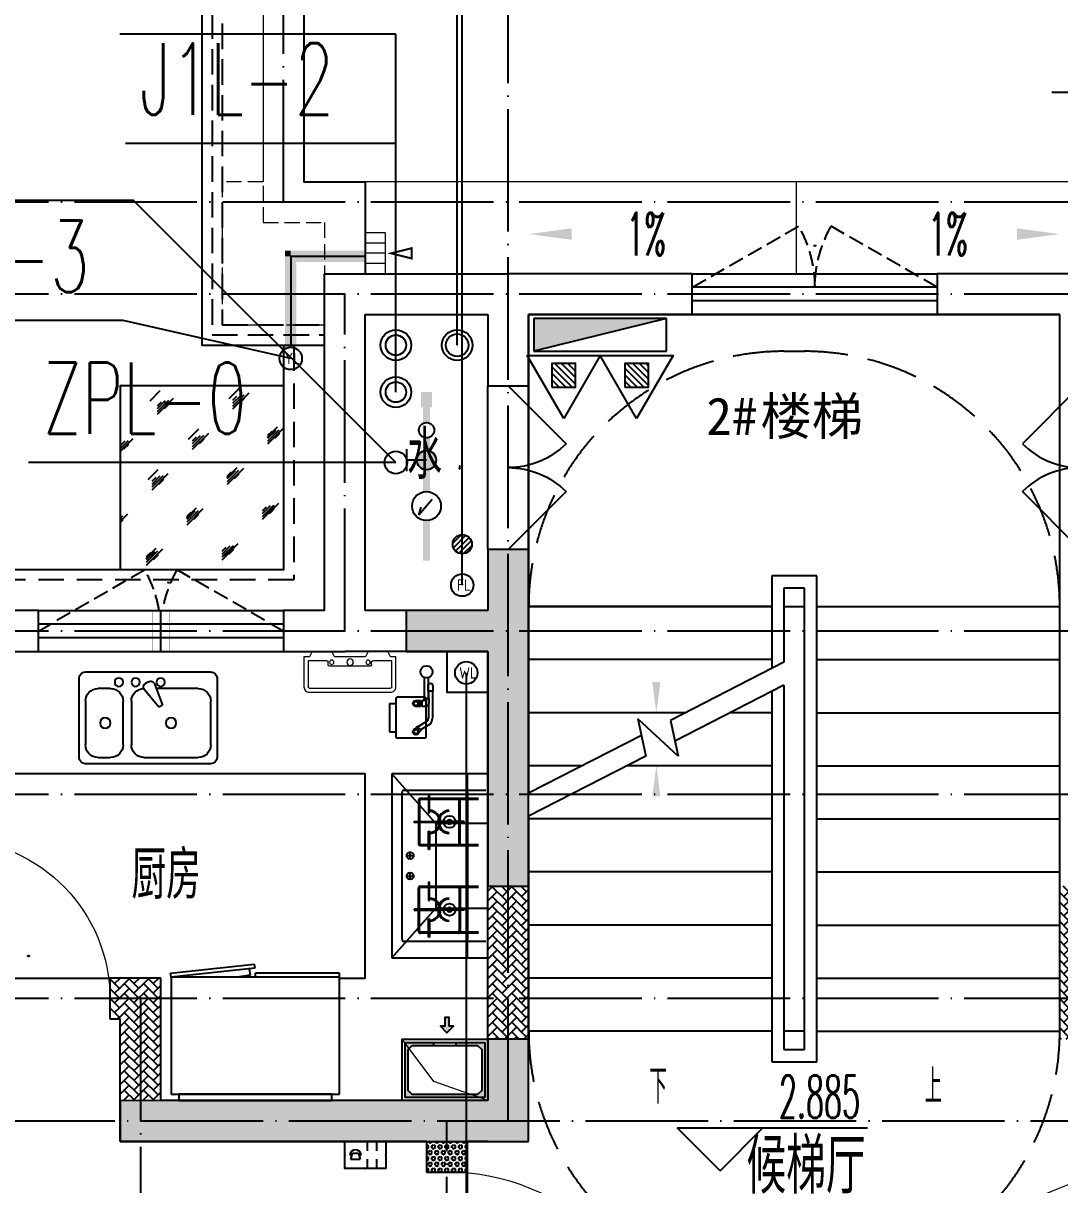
# Model space of a CAD drawing. Extents: x 27938 to 1507990, y 110129 to 923079.
# Drawn here: x 861642 to 866717, y 603637 to 609325 of the extents above; entities that cross this region are included whole.
import ezdxf
from ezdxf.enums import TextEntityAlignment as Align

# ---------------------------------------------------------------- set-up
doc = ezdxf.new("R2010")
doc.units = 0
doc.header["$LTSCALE"] = 1000
doc.header["$MEASUREMENT"] = 0
for name, pattern in [('__DASH', [0.35, 0.25, -0.1]), ('DASH', [0.35, 0.25, -0.1]), ('DOTE', [2.42, 2, -0.2, 0.02, -0.2]), ('HIDDEN', [0.375, 0.25, -0.125])]:
    doc.linetypes.add(name, pattern=pattern)
for name, color, linetype in [('AH-FURNITURE', 1, 'Continuous'), ('COLUMN', 9, 'Continuous'), ('DIM_ELEV', 3, 'Continuous'), ('DIM_SYMB', 3, 'Continuous'), ('DIM_不分区喷淋', 6, 'Continuous'), ('DIM_不分区消火栓', 1, 'Continuous'), ('DIM_不分区给水', 3, 'Continuous'), ('DIM_管井排水', 5, 'Continuous'), ('DIM_给水', 3, 'Continuous'), ('DIM_雨水', 4, 'Continuous'), ('DIM_餐饮排水', 31, 'Continuous'), ('DOTE', 1, 'Continuous'), ('EQUIP-安防', 3, 'Continuous'), ('EQUIP_地漏', 7, 'Continuous'), ('EQUIP_消火栓', 7, 'Continuous'), ('EQUIP_消防', 7, 'Continuous'), ('IP-bath&kitchen-JOHNSON', 4, 'Continuous'), ('LVTRY', 6, 'Continuous'), ('PIPE-不分区给水', 3, 'J'), ('PIPE-雨水', 4, 'TG_Y'), ('PUB_HATCH', 8, 'Continuous'), ('PUB_TEXT', 4, 'Continuous'), ('ROOF', 4, 'Continuous'), ('STAIR', 2, 'Continuous'), ('VPIPE-不分区喷淋', 6, 'ZP'), ('VPIPE-不分区消火栓', 1, 'Continuous'), ('VPIPE-中水', 122, 'Continuous'), ('VPIPE-凝结', 150, 'N'), ('VPIPE-废水', 31, 'Continuous'), ('VPIPE-消防', 1, 'X1'), ('VPIPE-管井排水', 210, 'GF'), ('VPIPE-给水', 3, 'J1'), ('VPIPE-给水中', 72, 'J2'), ('VPIPE-雨水', 4, 'Y'), ('VPIPE-餐饮排水', 41, 'P'), ('WALL', 9, 'Continuous'), ('WINDOW', 4, 'Continuous'), ('WINDOW_TEXT', 7, 'Continuous'), ('保温', 6, 'Continuous'), ('建筑-排气道', 9, 'Continuous'), ('机电标识类', 1, 'Continuous'), ('污水', 3, 'Continuous'), ('看线', 251, 'Continuous'), ('给水', 4, 'Continuous')]:
    doc.layers.add(name, color=color, linetype=linetype)
for name, color, linetype, lineweight in [('平面-分水线', 214, 'Continuous', 15), ('平面-排水沟', 86, 'Continuous', 15), ('平面-看线', 45, 'Continuous', 15), ('平面-空调室内机', 176, 'Continuous', 9), ('平面-空调预留孔', 173, 'Continuous', 15), ('空调', 76, 'Continuous', 13), ('立面-洞口示意', 152, 'Continuous', 13)]:
    doc.layers.add(name, color=color, linetype=linetype, lineweight=lineweight)
doc.styles.add('_TCH_DIM', font='SIMPLEX.shx', dxfattribs={"width": 0.7, "bigfont": 'GBCBIG.shx'})
doc.styles.add('_TCH_WINDOW', font='SIMPLEX.shx', dxfattribs={"width": 0.7, "height": 3.5, "bigfont": 'GBCBIG.shx'})
doc.styles.add('_TEL_DIM', font='SIMPLEX', dxfattribs={"width": 0.8, "height": 3.5, "bigfont": 'HZTXT'})
doc.styles.add('_TWT_SERIAL', font='SIMPLEX', dxfattribs={"width": 0.8, "height": 3.5, "bigfont": 'HZTXT'})
doc.styles.add('DIM_FONT', font='SIMPLEX.shx', dxfattribs={"width": 0.56})
doc.styles.get("Standard").update_dxf_attribs({"font": 'gbenor.shx', "bigfont": 'gbcbig.shx'})
doc.styles.add('TG_LINETYPE', font='SIMPLEX', dxfattribs={"width": 0.8, "height": 3, "bigfont": 'HZTXT'})
doc.styles.add('黑体', font='simhei.ttf')
doc.linetypes.add('GF', pattern='A,3,-0.2,["GF",Standard,S=0.25,R=0,X=-0.1,Y=-0.115],-0.35', length=3.55)
doc.linetypes.add('J', pattern='A,3,-0.2,["J",Standard,S=0.25,R=0,X=-0.1,Y=-0.115],-0.2', length=3.4)
doc.linetypes.add('J1', pattern='A,3,-0.2,["J1",Standard,S=0.25,R=0,X=-0.1,Y=-0.115],-0.35', length=3.55)
doc.linetypes.add('J2', pattern='A,3,-0.2,["J2",Standard,S=0.25,R=0,X=-0.1,Y=-0.115],-0.35', length=3.55)
doc.linetypes.add('N', pattern='A,3,-0.2,["N",Standard,S=0.25,R=0,X=-0.1,Y=-0.115],-0.2', length=3.4)
doc.linetypes.add('P', pattern='A,3,-0.2,["P",Standard,S=0.25,R=0,X=-0.1,Y=-0.115],-0.2', length=3.4)
doc.linetypes.add('TG_Y', pattern='A,2,-0.229,["Y",TG_LINETYPE,S=0.1,R=0,X=-0.229,Y=-0.15],0', length=2.229)
doc.linetypes.add('X1', pattern='A,3,-0.2,["X1",Standard,S=0.25,R=0,X=-0.1,Y=-0.115],-0.35', length=3.55)
doc.linetypes.add('Y', pattern='A,3,-0.2,["Y",Standard,S=0.25,R=0,X=-0.1,Y=-0.115],-0.2', length=3.4)
doc.linetypes.add('ZP', pattern='A,3,-0.2,["ZP",Standard,S=0.25,R=0,X=-0.1,Y=-0.115],-0.35', length=3.55)
pattern_1 = [(45, (0, 0), (0, 47.4157523), [100.584, -33.528]), (135, (23.708, 23.708), (3e-15, 47.4157523), [100.584, -33.528])]

# ---------------------------------------------------------------- blocks, each defined once
blk = doc.blocks.new('rtyg7uyhg')
at = {"layer": 'LVTRY', "color": 0}
for p, q in [((193590.3, 45458.1), (193590.3, 45069.5)), ((194234.6, 45488.8), (193621, 45488.8)), ((194265.3, 45069.5), (194265.3, 45458.1)), ((193682.3, 45407), (193887.8, 45407)), ((193896.4, 45429.9), (193857.6, 45326.3)), ((193875.3, 45316), (193945.6, 45401.5)), ((193925.8, 45440.4), (193940.1, 45432.2)), ((194111.9, 45407), (194173.3, 45407)), ((193621, 45130.8), (193621, 45345.6)), ((194009.6, 45345.6), (194009.6, 45130.8)), ((194050.5, 45130.8), (194050.5, 45345.6)), ((194234.6, 45345.6), (194234.6, 45130.8)), ((193857.6, 45326.3), (193875.3, 45316)), ((193948.3, 45069.5), (193682.3, 45069.5)), ((194173.3, 45069.5), (194111.9, 45069.5)), ((193621, 45038.8), (194234.6, 45038.8))]:
    blk.add_line(p, q, dxfattribs=at)
for centre, radius in [((193866.4, 45437.7), 20.5), ((193989.2, 45437.7), 20.5), ((194071, 45437.7), 20.5), ((193815.3, 45238.2), 25.6), ((194137.5, 45238.2), 25.6)]:
    blk.add_circle(centre, radius, dxfattribs=at)
for centre, radius, start, end in [((193621, 45458.1), 30.7, 90, 180), ((194234.6, 45458.1), 30.7, 360, 90), ((193682.3, 45345.6), 61.4, 90, 180), ((193915.6, 45422.7), 20.5, 60, 159.4623), ((193929.8, 45414.5), 20.5, 320.5377, 60), ((193948.3, 45345.6), 61.4, 360, 90), ((194111.9, 45345.6), 61.4, 90, 180), ((194173.3, 45345.6), 61.4, 360, 90), ((193682.3, 45130.8), 61.4, 180, 270), ((193948.3, 45130.8), 61.4, 270, 360), ((194111.9, 45130.8), 61.4, 180, 270), ((194173.3, 45130.8), 61.4, 270, 360), ((193621, 45069.5), 30.7, 180, 270), ((194234.6, 45069.5), 30.7, 270, 360)]:
    blk.add_arc(centre, radius, start, end, dxfattribs=at)
at = {"layer": 'LVTRY', "color": 0, "style": 'DIM_FONT', "width": 0.8, "flags": 9}
for tag in ['YSIZE', 'XSIZE']:
    blk.add_attdef(tag, (193927.8, 45487.8), '', height=0.5, rotation=90, dxfattribs=at)
blk = doc.blocks.new('A$C60D053AF')
at = {"layer": 'AH-FURNITURE', "color": 0}
for p, q in [((232.5, -90), (128.3, -90)), ((232.5, -110), (128.3, -110)), ((192.5, -71), (327.6, -71)), ((192.5, -91), (327.6, -91)), ((341.7, -96.9), (370, -143.2)), ((355.9, -82.7), (384.2, -129)), ((245, -129.5), (245, -122.5)), ((265, -129.5), (265, -122.5)), ((255, -281), (255, -251)), ((255, -281), (393, -281)), ((393, -281), (393, -251))]:
    blk.add_line(p, q, dxfattribs=at)
for points in [[(170, -68, 1), (170, -94), (192.5, -94), (192.5, -68)], [(234, -251), (414, -251, 0.414214), (424, -241), (424, -111, 0.414214), (414, -101), (234, -101, 0.414214), (224, -111), (224, -241, 0.414214)], [(268, -122.5), (268, -107, 0.414214), (248, -87), (232.5, -87), (232.5, -113), (242, -113), (242, -122.5)], [(242, -152, 1), (268, -152), (268, -129.5), (242, -129.5)], [(383.8, -161.2, 1), (402.2, -142.8), (386.3, -126.9), (367.9, -145.3)]]:
    blk.add_lwpolyline(points, format="xyb", close=True, dxfattribs=at)
for centre, radius in [((100, -100), 30), ((255, -152), 15), ((255, -152), 10), ((393, -152), 15), ((393, -152), 10)]:
    blk.add_circle(centre, radius, dxfattribs=at)
for radius in [40, 20]:
    blk.add_arc((327.6, -111), radius, 45, 90, dxfattribs=at)
blk = doc.blocks.new('A-Kitchen-7')
at = {"layer": 'LVTRY', "color": 0}
for p, q in [((-518.7, 779.7), (-7.2, 834.3)), ((-3.6, 810.6), (-515, 756)), ((-29.1, 767), (-35.2, 806.4)), ((-7.2, 834.3), (-3.6, 810.6)), ((-515, 756), (-518.7, 779.7)), ((515, 756), (-515, 756)), ((-515, 756), (-515, 40)), ((-485.6, 760.5), (-484.9, 756)), ((-29.1, 767), (-112.1, 756)), ((515, 780), (0, 780)), ((0, 756), (0, 780)), ((515, 756), (515, 780)), ((515, 40), (515, 756)), ((-515, 40), (515, 40))]:
    blk.add_line(p, q, dxfattribs=at)
blk.add_lwpolyline([(-468.9, 40), (-468.9, 0), (468.9, 0), (468.9, 40)], close=True, dxfattribs=at)
blk = doc.blocks.new('*U41')
h = blk.add_hatch(color=0)
h.set_gradient(color1=(0, 0, 255), rotation=180, tint=1)
h.paths.add_polyline_path([(0, 0), (-6.35, -6.35), (-6.35, -2.159), (-15, -2.159), (-15, 2.159), (-6.35, 2.159), (-6.35, 6.35)])
at = {"color": 0, "linetype": 'Continuous'}
blk.add_lwpolyline([(0, 0), (-6.35, -6.35), (-6.35, -2.159), (-15, -2.159), (-15, 2.159), (-6.35, 2.159), (-6.35, 6.35)], close=True, dxfattribs=at)
blk = doc.blocks.new('sgrsefv')
at = {"layer": 'PUB_HATCH'}
blk.add_hatch(color=0, dxfattribs=at).paths.add_polyline_path([(1112933.3, 840916.3), (1112933.3, 840646.3), (1113073.3, 840646.3), (1113073.3, 840661.3), (1112968.3, 840661.3), (1112948.3, 840681.3), (1112948.3, 840881.3), (1112968.3, 840901.3), (1113288.3, 840901.3), (1113308.3, 840881.3), (1113308.3, 840681.3), (1113288.3, 840661.3), (1113183.3, 840661.3), (1113183.3, 840646.3), (1113323.3, 840646.3), (1113323.3, 840916.3)])
at = {"layer": 'LVTRY', "color": 0}
for p, q in [((1113073.3, 840661.3), (1113073.3, 840646.3)), ((1113183.3, 840661.3), (1113183.3, 840646.3))]:
    blk.add_line(p, q, dxfattribs=at)
for points in [[(1112918.3, 840931.3), (1113338.3, 840931.3), (1113338.3, 840631.3), (1112918.3, 840631.3)], [(1112933.3, 840916.3), (1113323.3, 840916.3), (1113323.3, 840646.3), (1112933.3, 840646.3)], [(1113288.3, 840661.3), (1112968.3, 840661.3), (1112948.3, 840681.3), (1112948.3, 840881.3), (1112968.3, 840901.3), (1113288.3, 840901.3), (1113308.3, 840881.3), (1113308.3, 840681.3), (1113288.3, 840661.3)]]:
    blk.add_lwpolyline(points, close=True, dxfattribs=at)
at = {"layer": '立面-洞口示意', "color": 0}
blk.add_lwpolyline([(1112918.3, 840931.3), (1113181.8, 840837.4), (1113338.3, 840631.3)], dxfattribs=at)
at = {"layer": '建筑-排气道', "color": 8, "xscale": -5, "yscale": 5, "zscale": 5, "rotation": 270}
blk.add_blockref('*U41', (1113118.4, 840599), dxfattribs=at)
blk = doc.blocks.new('FRSDFDGDGDRGDR')
at = {"layer": '平面-空调预留孔', "color": 0}
for p, q in [((699612.3, 775044), (699612.3, 775441.2)), ((699618.9, 775447.8), (699746.3, 775447.8)), ((699746.3, 775447.8), (699746.3, 775355.4)), ((699719.9, 775342.2), (699719.9, 775143)), ((699726.5, 775348.8), (699739.7, 775348.8)), ((699726.5, 775136.4), (699739.7, 775136.4)), ((699746.3, 775129.8), (699746.3, 775037.4)), ((699746.3, 775037.4), (699618.9, 775037.4))]:
    blk.add_line(p, q, dxfattribs=at)
blk.add_lwpolyline([(699766.1, 775166.7), (699792.5, 775153.5), (699792.5, 775057.2), (699766.1, 775044), (699766.1, 775017.6), (699618.9, 775017.6, -0.414214), (699592.5, 775044), (699592.5, 775441.2, -0.414214), (699618.9, 775467.6), (699766.1, 775467.6), (699766.1, 775441.2), (699792.5, 775428), (699792.5, 775331.6), (699766.1, 775318.4)], format="xyb", close=True, dxfattribs=at)
for centre, radius in [((699739.7, 775331.6), 10.6), ((699739.7, 775243.2), 15.8), ((699739.7, 775153.5), 10.6)]:
    blk.add_circle(centre, radius, dxfattribs=at)
for centre, start, end in [((699618.9, 775441.2), 90, 180), ((699726.5, 775342.2), 90, 180), ((699739.7, 775355.4), 270, 360), ((699726.5, 775143), 180, 270), ((699739.7, 775129.8), 0, 90), ((699618.9, 775044), 180, 270)]:
    blk.add_arc(centre, 6.6, start, end, dxfattribs=at)
blk = doc.blocks.new('GDGDRGDRGRD')
at = {"layer": 'LVTRY', "color": 0}
for p, q in [((430080.5, 371515.4), (429864.6, 371758.3)), ((430334.8, 371758.3), (429864.6, 371758.3)), ((429864.6, 371758.3), (429864.6, 370858.3)), ((430234.8, 370858.3), (430234.8, 371758.3)), ((429914.8, 370948.3), (429914.8, 371668.3)), ((429924.8, 371678.3), (430324.8, 371678.3)), ((430045.1, 371658.3), (430045.1, 371568.3)), ((430049.6, 371658.3), (430045.1, 371658.3)), ((430049.6, 371568.3), (430049.6, 371658.3)), ((430234.8, 371668.3), (430234.8, 370948.3)), ((429994.8, 371628.3), (429994.8, 371418.3)), ((429999.8, 371628.3), (429999.8, 371418.3)), ((430289.8, 371638.3), (430004.8, 371638.3)), ((430289.8, 371633.3), (430004.8, 371633.3)), ((430194.8, 371418.3), (430194.8, 371628.3)), ((430199.8, 371418.3), (430199.8, 371628.3)), ((430045.1, 371568.3), (430049.6, 371568.3)), ((429974.8, 371525.6), (430102.3, 371525.6)), ((429974.8, 371521.1), (429974.8, 371525.6)), ((430102.3, 371521.1), (429974.8, 371521.1)), ((430045.1, 371388.3), (430045.1, 371478.3)), ((430045.1, 371478.3), (430049.6, 371478.3)), ((430049.6, 371478.3), (430049.6, 371388.3)), ((430334.8, 371515.4), (430080.5, 371515.4)), ((430080.5, 371515.4), (430080.5, 371100.3)), ((430219.8, 371525.6), (430092.3, 371525.6)), ((430092.3, 371525.6), (430092.3, 371521.1)), ((430092.3, 371521.1), (430219.8, 371521.1)), ((430102.3, 371525.6), (430102.3, 371521.1)), ((430219.8, 371521.1), (430219.8, 371525.6)), ((430234.8, 371100.3), (430234.8, 371515.4)), ((429954.8, 371338.9), (429954.8, 371377.7)), ((430004.8, 371413.3), (430289.8, 371413.3)), ((430004.8, 371408.3), (430289.8, 371408.3)), ((430049.6, 371388.3), (430045.1, 371388.3)), ((429935.4, 371358.3), (429974.2, 371358.3)), ((429935.4, 371258.3), (429974.2, 371258.3)), ((429954.8, 371238.9), (429954.8, 371277.7)), ((429994.8, 370988.3), (429994.8, 371198.3)), ((429999.8, 370988.3), (429999.8, 371198.3)), ((430004.8, 371208.3), (430289.8, 371208.3)), ((430004.8, 371203.3), (430289.8, 371203.3)), ((430045.1, 371228.3), (430045.1, 371138.3)), ((430049.6, 371228.3), (430045.1, 371228.3)), ((430049.6, 371138.3), (430049.6, 371228.3)), ((430194.8, 371198.3), (430194.8, 370988.3)), ((430199.8, 371198.3), (430199.8, 370988.3)), ((430045.1, 371138.3), (430049.6, 371138.3)), ((429864.6, 370858.3), (430080.5, 371100.3)), ((430102.3, 371095.6), (429974.8, 371095.6)), ((429974.8, 371095.6), (429974.8, 371091.1)), ((429974.8, 371091.1), (430102.3, 371091.1)), ((430080.5, 371100.3), (430334.8, 371100.3)), ((430092.3, 371091.1), (430092.3, 371095.6)), ((430092.3, 371095.6), (430219.8, 371095.6)), ((430219.8, 371091.1), (430092.3, 371091.1)), ((430102.3, 371091.1), (430102.3, 371095.6)), ((430219.8, 371095.6), (430219.8, 371091.1)), ((430045.1, 370958.3), (430045.1, 371048.3)), ((430045.1, 371048.3), (430049.6, 371048.3)), ((430049.6, 371048.3), (430049.6, 370958.3)), ((430289.8, 370983.3), (430004.8, 370983.3)), ((430289.8, 370978.3), (430004.8, 370978.3)), ((430324.8, 370938.3), (429924.8, 370938.3)), ((430049.6, 370958.3), (430045.1, 370958.3)), ((429864.6, 370858.3), (430334.8, 370858.3))]:
    blk.add_line(p, q, dxfattribs=at)
blk.add_lwpolyline([(429608.8, 370758.3), (429734.8, 370758.3), (429734.8, 371758.3), (427634.8, 371758.3)], dxfattribs=at)
for centre, radius in [((430147.3, 371523.3), 29.7), ((430147.3, 371523.3), 11.7), ((429954.8, 371358.3), 17), ((429954.8, 371258.3), 17), ((430147.3, 371093.3), 29.7), ((430147.3, 371093.3), 11.7)]:
    blk.add_circle(centre, radius, dxfattribs=at)
for centre, radius, start, end in [((429924.8, 371668.3), 10, 90, 180), ((430224.8, 371668.3), 10, 0, 90), ((430004.8, 371628.3), 10, 90, 180), ((430004.8, 371628.3), 5, 90, 180), ((430189.8, 371628.3), 10, 0, 90), ((430189.8, 371628.3), 5, 0, 90), ((430047.3, 371523.3), 56.7, 2.2742, 87.7258), ((430047.3, 371523.3), 52.2, 2.4704, 87.5296), ((430147.3, 371523.3), 56.7, 92.2742, 177.7258), ((430147.3, 371523.3), 52.2, 92.4704, 177.5296), ((430047.3, 371523.3), 56.7, 272.2742, 357.7258), ((430047.3, 371523.3), 52.2, 272.4704, 357.5296), ((430147.3, 371523.3), 56.7, 182.2742, 267.7258), ((430147.3, 371523.3), 52.2, 182.4704, 267.5296), ((430004.8, 371418.3), 10, 180, 270), ((430004.8, 371418.3), 5, 180, 270), ((430189.8, 371418.3), 5, 270, 0), ((430189.8, 371418.3), 10, 270, 0), ((430004.8, 371198.3), 10, 90, 180), ((430004.8, 371198.3), 5, 90, 180), ((430189.8, 371198.3), 10, 0, 90), ((430189.8, 371198.3), 5, 0, 90), ((430047.3, 371093.3), 56.7, 2.2742, 87.7258), ((430047.3, 371093.3), 52.2, 2.4704, 87.5296), ((430147.3, 371093.3), 56.7, 92.2742, 177.7258), ((430147.3, 371093.3), 52.2, 92.4704, 177.5296), ((430047.3, 371093.3), 56.7, 272.2742, 357.7258), ((430047.3, 371093.3), 52.2, 272.4704, 357.5296), ((430147.3, 371093.3), 56.7, 182.2742, 267.7258), ((430147.3, 371093.3), 52.2, 182.4704, 267.5296), ((430004.8, 370988.3), 10, 180, 270), ((430004.8, 370988.3), 5, 180, 270), ((430189.8, 370988.3), 5, 270, 0), ((430189.8, 370988.3), 10, 270, 0), ((429924.8, 370948.3), 10, 180, 270), ((430224.8, 370948.3), 10, 270, 0)]:
    blk.add_arc(centre, radius, start, end, dxfattribs=at)
at = {"color": 8, "xscale": -1, "rotation": 270}
blk.add_blockref('FRSDFDGDGDRGDR', (-345582.7, -327434.2), dxfattribs=at)
at = {"color": 8}
for name, p, rotation in [('A$C60D053AF', (430134.8, 372358.3), 270), ('sgrsefv', (1543253.1, 1211089.9), 180)]:
    blk.add_blockref(name, p, dxfattribs=dict(at, rotation=rotation))
at = {"color": 8, "xscale": -1}
blk.add_blockref('rtyg7uyhg', (622599.6, 326769.5), dxfattribs=at)
at = {"layer": 'LVTRY', "color": 8, "extrusion": (0, 0, -1), "xscale": -0.7999999999883585, "yscale": 0.7999999999883585, "zscale": -0.7999999999883585}
blk.add_blockref('A-Kitchen-7', (-429196.8, 370158.6), dxfattribs=at)
blk = doc.blocks.new('GFDGFSDFGD')
at = {"layer": 'PUB_HATCH'}
for points in [[(456616.6, 374623.7), (456616.6, 373473.7), (456816.6, 373473.7), (456816.6, 375123.7), (456616.6, 375123.7), (456616.6, 374823.7), (456216.6, 374823.7), (456216.6, 374623.7)], [(454816.4, 372423.2), (454816.6, 372224), (456816.6, 372224), (456816.6, 372724), (456616.6, 372724), (456616.6, 372424), (455016.6, 372424)]]:
    blk.add_hatch(color=256, dxfattribs=at).paths.add_polyline_path(points)
at = {"layer": 'COLUMN', "color": 6}
for p, q in [((456816.6, 375123.7), (456616.6, 375123.7)), ((456616.6, 375123.7), (456616.6, 374823.7)), ((456816.6, 373473.7), (456816.6, 375123.7)), ((456616.6, 374823.7), (456216.6, 374823.7)), ((456216.6, 374823.7), (456216.6, 374623.7)), ((456216.6, 374623.7), (456616.6, 374623.7)), ((456616.6, 374623.7), (456616.6, 373473.7)), ((456616.6, 373473.7), (456816.6, 373473.7)), ((456816.6, 372724), (456616.6, 372724)), ((456616.6, 372724), (456616.6, 372424)), ((456816.6, 372224), (456816.6, 372724)), ((455016.6, 372424), (454816.4, 372423.2)), ((454816.4, 372423.2), (454816.6, 372224)), ((456616.6, 372424), (455016.6, 372424)), ((454816.6, 372224), (456816.6, 372224))]:
    blk.add_line(p, q, dxfattribs=at)
blk = doc.blocks.new('GDFGDGRD')
at = {"layer": '保温', "linetype": 'ByBlock', "ltscale": 10}
h = blk.add_hatch(dxfattribs=at)
h.set_pattern_fill('AR-HBONE', color=251, scale=55)
h.set_pattern_definition(pattern_1)
h.paths.add_polyline_path([(431616.6, 372723.9), (431816.6, 372723.9), (431816.7, 373473.7), (431616.7, 373473.7)])
h = blk.add_hatch(dxfattribs=at)
h.set_pattern_fill('AR-HBONE', color=251, scale=55)
h.set_pattern_definition(pattern_1)
h.paths.add_polyline_path([(434616.6, 372723.9), (434416.6, 372723.9), (434416.5, 373473.7), (434616.5, 373473.7)])
h = blk.add_hatch(dxfattribs=at)
h.set_pattern_fill('AR-HBONE', color=251, scale=55)
h.set_pattern_definition(pattern_1)
h.paths.add_polyline_path([(436215.3, 372423.6), (436216.6, 373023.7), (436416.6, 373023.7), (436415.3, 372423.6)])
h = blk.add_hatch(dxfattribs=at)
h.set_pattern_fill('AR-HBONE', color=251, scale=55)
h.set_pattern_definition(pattern_1)
h.paths.add_polyline_path([(436416.6, 372823.7), (436416.6, 373023.7), (436466.6, 373023.7), (436466.6, 372823.7)])
at = {"layer": '保温', "linetype": 'Continuous', "ltscale": 10}
h = blk.add_hatch(dxfattribs=at)
h.set_pattern_fill('HEX', color=251, scale=10, angle=90, style=0)
h.set_pattern_definition([(90, (0, 0), (-16.49778, 1e-15), [9.525, -19.05]), (210, (0, 0), (8.24889, -14.2874966), [9.525, -19.05]), (150, (6e-16, 9.525), (-8.24889, -14.2874966), [9.525, -19.05])])
h.paths.add_polyline_path([(434916.6, 372073.7), (434716.6, 372073.7), (434716.5, 372223.7), (434916.5, 372223.7)])
blk = doc.blocks.new('$TwtSys$00000141')
at = {"color": 1}
for p, q in [((-47.1, 3.8), (-5, 45.9)), ((-47.1, 3.8), (-5, 45.9)), ((-43.6, -17.5), (17.5, 43.6)), ((-43.6, -17.5), (17.5, 43.6)), ((-33.2, -33.2), (33.2, 33.2)), ((-33.2, -33.2), (33.2, 33.2)), ((-16.2, -43.5), (43.8, 16.4)), ((-16.2, -43.5), (43.8, 16.4)), ((5.7, -46.1), (46.1, -5.7)), ((5.7, -46.1), (46.1, -5.7))]:
    blk.add_line(p, q, dxfattribs=at)
blk.add_circle((0, 0), 47, dxfattribs=at)
blk.add_circle((0, 0), 47, dxfattribs=at)
blk = doc.blocks.new('dongkong')
blk.add_wipeout([(-603756, 210771), (-603756, 210570.8), (-603836, 210570.8), (-603836, 210771)])
at = {"layer": '机电标识类', "color": 250, "linetype": 'DASH', "ltscale": 400}
for p, q in [((-603796, 210771), (-603796, 210570.8)), ((-603896, 210670.7), (-603696, 210670.7))]:
    blk.add_line(p, q, dxfattribs=at)
at = {"layer": '空调', "color": 6, "linetype": 'DASH', "const_width": 2}
blk.add_lwpolyline([(-603756, 210771), (-603756, 210570.8), (-603836, 210570.8), (-603836, 210771)], close=True, dxfattribs=at)
blk = doc.blocks.new('DFSFSF')
at = {"layer": '平面-分水线'}
for p, q in [((697141.9, 775567.7), (697141.9, 775667.6)), ((697342.3, 775667.6), (697142.7, 775667.6)), ((697193.1, 775567.7), (697193.1, 775667.6)), ((697242.5, 775567.7), (697242.5, 775667.6)), ((697291.9, 775567.7), (697291.9, 775667.6)), ((697342.3, 775667.6), (697342.3, 775567.7)), ((697342.3, 775567.7), (697342.3, 775667.6)), ((697342.3, 775567.7), (697142.7, 775567.7))]:
    blk.add_line(p, q, dxfattribs=at)
blk = doc.blocks.new('DFGDGDGD')
at = {"layer": '平面-分水线', "const_width": 10}
blk.add_lwpolyline([(697267.5, 775440.7), (697242.5, 775540.7), (697217.5, 775440.7)], close=True, dxfattribs=at)
blk.add_blockref('DFSFSF', (0, 0))
blk = doc.blocks.new('$TwtSys$00000434')
for p, q in [((-0.5, 0.5), (-0.5, -0.5)), ((-0.5, -0.5), (0.5, 0.5)), ((0.5, 0.5), (-0.5, 0.5)), ((0.5, -0.5), (0.5, 0.5)), ((-0.5, -0.5), (0.5, -0.5))]:
    blk.add_line(p, q)
blk.add_solid([(0.5, -0.5), (0.5, 0.5), (-0.5, -0.5)])
blk = doc.blocks.new('$TwtSys$00000546')
h = blk.add_hatch()
h.set_pattern_fill('ANSI31', color=1, scale=200, style=0)
h.set_pattern_definition([(45, (-38543.802, -6670.83), (-17.67767, 17.67767), [])])
h.paths.add_polyline_path([(-64.9, 173.7), (64.9, 173.7), (64.9, 43.9), (-64.9, 43.9)])
at = {"color": 1}
for points in [[(0, 343.6), (-198.4, 0), (198.4, 0)], [(-64.9, 173.7), (64.9, 173.7), (64.9, 43.9), (-64.9, 43.9)]]:
    blk.add_lwpolyline(points, close=True, dxfattribs=at)
blk = doc.blocks.new('$equip$00002628')
at = {"linetype": 'Continuous'}
for p, q in [((-0.625, 0.415), (0.625, 0.415)), ((-0.625, -0.415), (-0.625, 0.415)), ((0.071, 0.129), (0.071, 0.415)), ((0.35, 0.129), (0.35, 0.415)), ((0.625, 0.415), (0.625, -0.415)), ((-0.472, 0.01), (-0.409, 0.01)), ((-0.446, -0.138), (-0.395, 0.058)), ((-0.395, 0.058), (-0.395, 0.058)), ((-0.395, 0.058), (-0.206, 0.058)), ((-0.206, 0.058), (-0.155, -0.138)), ((-0.191, 0.01), (-0.129, 0.01)), ((-0.155, -0.138), (-0.446, -0.138)), ((0.071, -0.415), (0.071, -0.129)), ((0.35, -0.415), (0.35, -0.129)), ((0.625, -0.415), (-0.625, -0.415))]:
    blk.add_line(p, q, dxfattribs=at)
at = {"const_width": 0.05}
blk.add_lwpolyline([(-0.625, 0.415), (0.625, 0.415), (0.625, -0.415), (-0.625, -0.415), (-0.625, 0.415), (0.625, 0.415)], dxfattribs=at)
at = {"linetype": 'Continuous'}
blk.add_arc((-0.3, -0.011), 0.173, 6.9897, 173.0103, dxfattribs=at)
for p in [(0, 0.415), (-0.625, 0), (0.625, 0), (0, -0.415)]:
    blk.add_point(p)
at = {"color": 7, "style": '_TEL_DIM', "flags": 1}
blk.add_attdef('A', text='', height=0.000025, dxfattribs=at).set_placement((0, 0), align=Align.MIDDLE_CENTER)
blk = doc.blocks.new('GHFHFHTFHCSDCS')
at = {"layer": 'EQUIP-安防', "xscale": 160, "yscale": 160, "zscale": 160}
blk.add_blockref('$equip$00002628', (456016.6, 372157.3), dxfattribs=at)
blk = doc.blocks.new('A$C2705576B')
at = {"layer": '给水'}
h = blk.add_hatch(color=256, dxfattribs=at)
edge = h.paths.add_edge_path()
edge.add_arc((794.7, -1741.2), 47.2, 0, 360)
for p, q in [((740.3, -1645.4), (849, -1645.4)), ((794.7, -1741.2), (794.7, -1645.4)), ((601.1, -1768.1), (525.3, -1704.3)), ((525.3, -1704.3), (564, -1715))]:
    blk.add_line(p, q, dxfattribs=at)
at = {"layer": '给水', "const_width": 35.4}
for points in [[(499.1, -1741.2), (302.5, -1741.2)], [(903.5, -1741.2), (640.6, -1741.2)], [(1052.8, -1741.2), (978.5, -1741.2)]]:
    blk.add_lwpolyline(points, dxfattribs=at)
at = {"layer": '给水'}
for centre, radius in [((569.8, -1741.2), 70.8), ((794.7, -1741.2), 47.2), ((941, -1741.2), 37.5)]:
    blk.add_circle(centre, radius, dxfattribs=at)
blk = doc.blocks.new('$DorLib2D$00000001')
for p, q in [((0.45, 0.975), (0.5, 0.975)), ((0.45, 0), (0.45, 0.975)), ((0.5, 0), (0.5, 0.975)), ((0.5, 0), (0.45, 0))]:
    blk.add_line(p, q)
at = {"lineweight": 13}
blk.add_arc((0.475, 0), 0.975, 91.4693, 180, dxfattribs=at)
blk = doc.blocks.new('$DorLib2D$00000116')
at = {"color": 0}
for p, q in [((-0.5, 0), (-0.1464, 0.3536)), ((0.5, 0), (0.1464, 0.3536))]:
    blk.add_line(p, q, dxfattribs=at)
for centre, start, end in [((-0.5, 0), 0, 45), ((0.5, 0), 135, 180)]:
    blk.add_arc(centre, 0.5, start, end, dxfattribs=at)
blk = doc.blocks.new('$WINLIB2D$00000001')
at = {"color": 0}
for points in [[(-0.5, 0.5), (-0.5, -0.5)], [(-0.5, 0.5), (0.5, 0.5)], [(0.5, -0.5), (0.5, 0.5)], [(0.5, 0.1667), (-0.5, 0.1667)], [(0.5, -0.1667), (-0.5, -0.1667)], [(-0.5, -0.5), (0.5, -0.5)]]:
    blk.add_lwpolyline(points, dxfattribs=at)

msp = doc.modelspace()

# ---------------------------------------------------------------- hatches: boundary and pattern name
at = {"layer": 'PIPE-雨水'}
for points in [[(862951.6, 608183.8), (862951.6, 608211.3), (862924.1, 608211.3)], [(862951.6, 608183.8), (862924.1, 608183.8), (862924.1, 608211.3)]]:
    msp.add_hatch(color=256, dxfattribs=at).paths.add_polyline_path(points)
at = {"layer": '保温', "linetype": 'Continuous', "ltscale": 10}
h = msp.add_hatch(dxfattribs=at)
h.set_pattern_fill('玻璃1', color=8, scale=35, style=0)
h.set_pattern_definition([(45, (554600, 14), (-171.45925, 171.45925), [78.4, -201.6]), (45, (554633.6, 28), (-171.45925, 171.45925), [33.6, -246.4]), (45, (554600, 28), (-171.45925, 171.45925), [56, -224]), (45, (554616.8, 14), (188.0904, -188.0904), [70, -210]), (45, (554600, -0.0001), (-171.45925, 171.45925), [112, -168]), (45, (554600, 42), (-171.45925, 171.45925), [28, -252])])
h.paths.add_polyline_path([(862116.6, 607548.8), (862916.6, 607548.8), (862916.6, 606648.8), (862116.6, 606648.8)])

# ---------------------------------------------------------------- linework, layer by layer
at = {"layer": 'DIM_ELEV', "color": 8}
for p, q in [((865053.7, 603704.9), (864843.7, 603914.9)), ((864843.7, 603914.9), (865774.6, 603914.9)), ((865053.7, 603704.9), (865263.7, 603914.9))]:
    msp.add_line(p, q, dxfattribs=at)
at = {"layer": 'DIM_SYMB', "color": 8}
for points in [[(866091.6, 604258.8, 0, 0, 0), (866091.6, 607183.8, 0, 0, 0), (864741.6, 607183.8, 0, 0, 0), (864741.6, 605948.8, 0, 40, 0), (864741.6, 606098.8, 0, 0, 0)], [(864741.6, 604258.8, 0, 0, 0), (864741.6, 605688.8, 0, 40, 0), (864741.6, 605538.8, 0, 0, 0)]]:
    msp.add_lwpolyline(points, format="xyseb", dxfattribs=at)
at = {"layer": 'DIM_不分区喷淋'}
for p, q in [((862882.5, 607173.8), (861668.1, 607173.8)), ((863466.6, 607173.8), (862882.5, 607173.8))]:
    msp.add_line(p, q, dxfattribs=at)
at = {"layer": 'DIM_不分区消火栓'}
msp.add_line((863766.6, 607748.8), (863766.6, 609803.7), dxfattribs=at)
at = {"layer": 'DIM_不分区给水'}
for p, q in [((862182.7, 608457.7), (860677.8, 608457.7)), ((863466.6, 607173.8), (862182.7, 608457.7))]:
    msp.add_line(p, q, dxfattribs=at)
at = {"layer": 'DIM_管井排水'}
msp.add_line((863791.6, 606573.8), (863791.6, 610335.5), dxfattribs=at)
at = {"layer": 'DIM_给水'}
for p, q in [((863466.6, 609272.2), (862115.1, 609272.2)), ((863466.6, 607748.8), (863466.6, 609272.2)), ((863466.6, 608737.2), (862142.8, 608737.2)), ((863466.6, 607518.8), (863466.6, 608737.2))]:
    msp.add_line(p, q, dxfattribs=at)
at = {"layer": 'DIM_雨水'}
for p, q in [((867881.6, 608985.9), (866677.3, 608985.9)), ((862130.8, 607868.8), (860936.6, 607868.8)), ((862951.6, 607683.8), (862130.8, 607868.8))]:
    msp.add_line(p, q, dxfattribs=at)
at = {"layer": 'DIM_餐饮排水'}
msp.add_line((863811.4, 606143.8), (863811.4, 603134.6), dxfattribs=at)
at = {"layer": 'DOTE', "color": 169, "linetype": 'DOTE', "ltscale": 0.3}
for p, q in [((864016.6, 603949.1), (864016.6, 612948.8)), ((862916.6, 608448.8), (862916.6, 610948.8)), ((879916.6, 608448.8), (825916.6, 608448.8)), ((879916.6, 607998.8), (825916.6, 607998.8)), ((863216.6, 606348.8), (863216.6, 607998.8)), ((879916.6, 605548.8), (825916.6, 605548.8)), ((879916.6, 604548.8), (825916.6, 604548.8)), ((862216.8, 604548.8), (862216.6, 593448.8)), ((825916.6, 603949.1), (879916.6, 603949.1)), ((863716.6, 602348.8), (863716.6, 603948.8))]:
    msp.add_line(p, q, dxfattribs=at)
at = {"layer": 'IP-bath&kitchen-JOHNSON', "color": 8}
msp.add_lwpolyline([(863716.6, 606248.8), (863716.6, 606048.8), (863916.6, 606048.8)], dxfattribs=at)
at = {"layer": 'PIPE-不分区给水', "ltscale": 0.5, "const_width": 55}
msp.add_lwpolyline([(863616.6, 607443.8), (863616.6, 607518.8)], dxfattribs=at)
at = {"layer": 'PIPE-雨水', "ltscale": 0.5, "const_width": 55}
for points in [[(863316.6, 608183.8), (862951.6, 608183.8)], [(862951.6, 607738.8), (862951.6, 608183.8)]]:
    msp.add_lwpolyline(points, dxfattribs=at)
at = {"layer": 'ROOF', "color": 8, "ltscale": 0.8}
for points in [[(867716.6, 608048.8), (869716.6, 608048.8), (869716.6, 611348.8), (862516.6, 611348.8), (862516.6, 607748.8), (863116.6, 607748.8)], [(867516.6, 608098.8), (867516.6, 608548.8), (869216.6, 608548.8), (869216.6, 610848.8), (863016.6, 610848.8), (863016.6, 608548.8), (863316.6, 608548.8), (863316.6, 608098.8)]]:
    msp.add_lwpolyline(points, dxfattribs=at)
at = {"layer": 'ROOF', "color": 8, "linetype": '__DASH', "ltscale": 0.5}
for points in [[(867716.6, 608098.8), (869666.6, 608098.8), (869666.6, 611298.8), (862566.6, 611298.8), (862566.6, 607798.8), (863116.6, 607798.8)], [(867716.6, 608148.8), (869616.6, 608148.8), (869616.6, 611248.8), (862616.6, 611248.8), (862616.6, 607848.8), (863116.6, 607848.8)]]:
    msp.add_lwpolyline(points, dxfattribs=at)
at = {"layer": 'STAIR', "color": 8}
for p, q in [((866716.6, 607898.8), (864116.6, 607898.8)), ((864116.6, 607898.8), (864116.6, 606468.8)), ((866716.6, 606468.8), (866716.6, 607898.8)), ((865526.6, 606618.8), (865306.6, 606618.8)), ((865306.6, 606618.8), (865306.6, 606165)), ((865526.6, 604238.8), (865526.6, 606618.8)), ((865466.6, 606558.8), (865366.6, 606558.8)), ((865366.6, 606558.8), (865366.6, 606195.8)), ((865466.6, 604298.8), (865466.6, 606558.8)), ((864116.6, 606468.8), (864116.6, 605554.3)), ((865306.6, 606468.8), (864116.6, 606468.8)), ((864116.6, 606468.8), (865306.6, 606468.8)), ((865366.6, 606468.8), (865366.6, 606195.8)), ((865366.6, 606468.8), (865466.6, 606468.8)), ((865466.6, 604388.8), (865466.6, 606468.8)), ((865526.6, 606468.8), (866716.6, 606468.8)), ((865526.6, 606468.8), (866716.6, 606468.8)), ((866716.6, 604388.8), (866716.6, 606468.8)), ((865306.6, 606208.8), (864116.6, 606208.8)), ((865366.6, 606195.8), (864810.6, 605910.4)), ((865526.6, 606208.8), (866716.6, 606208.8)), ((865366.6, 606083.4), (864832.4, 605809.2)), ((865366.6, 606083.4), (865366.6, 604388.8)), ((865366.6, 606083.4), (865366.6, 604298.8)), ((865306.6, 606052.6), (865306.6, 604238.8)), ((864885.4, 605948.8), (864116.6, 605948.8)), ((864848.2, 605736), (864651, 605918.9)), ((864651, 605918.9), (864690.3, 605736.3)), ((864810.6, 605910.4), (864848.2, 605736)), ((865306.6, 605948.8), (865104.4, 605948.8)), ((865526.6, 605948.8), (866716.6, 605948.8)), ((864668.5, 605837.5), (864116.6, 605554.3)), ((864690.3, 605736.3), (864116.6, 605441.9)), ((864378.8, 605688.8), (864116.6, 605688.8)), ((865306.6, 605688.8), (864597.8, 605688.8)), ((865526.6, 605688.8), (866716.6, 605688.8)), ((864116.6, 605441.9), (864116.6, 604388.8)), ((865306.6, 605428.8), (864116.6, 605428.8)), ((865526.6, 605428.8), (866716.6, 605428.8)), ((865306.6, 605168.8), (864116.6, 605168.8)), ((865526.6, 605168.8), (866716.6, 605168.8)), ((865306.6, 604908.8), (864116.6, 604908.8)), ((865526.6, 604908.8), (866716.6, 604908.8)), ((865306.6, 604648.8), (864116.6, 604648.8)), ((865526.6, 604648.8), (866716.6, 604648.8)), ((865306.6, 604388.8), (864116.6, 604388.8)), ((865466.6, 604388.8), (865366.6, 604388.8)), ((865526.6, 604388.8), (866716.6, 604388.8)), ((865366.6, 604298.8), (865466.6, 604298.8)), ((865306.6, 604238.8), (865526.6, 604238.8))]:
    msp.add_line(p, q, dxfattribs=at)
at = {"layer": 'STAIR', "color": 8, "linetype": 'DASH'}
for points in [[(864116.6, 606468.8, -0.414214), (865366.6, 607718.8), (865466.6, 607718.8, -0.414214), (866716.6, 606468.8)], [(864116.6, 604388.8, 0.414214), (865366.6, 603138.8), (865466.6, 603138.8, 0.414214), (866716.6, 604388.8)]]:
    msp.add_lwpolyline(points, format="xyb", dxfattribs=at)
at = {"layer": 'VPIPE-不分区喷淋'}
msp.add_circle((863466.6, 607173.8), 55, dxfattribs=at)
at = {"layer": 'VPIPE-不分区消火栓'}
msp.add_circle((863766.6, 607748.8), 55, dxfattribs=at)
at = {"layer": 'VPIPE-中水', "color": 8, "linetype": 'Continuous'}
msp.add_circle((863811.4, 606143.8), 55, dxfattribs=at)
at = {"layer": 'VPIPE-凝结', "color": 8}
msp.add_line((863791.6, 606628.8), (863791.6, 606726.8), dxfattribs=at)
msp.add_lwpolyline([(863316.6, 608183.8), (862951.6, 608183.8), (862951.6, 607738.8)], dxfattribs=at)
at = {"layer": 'VPIPE-废水', "color": 8}
msp.add_circle((863791.6, 606573.8), 55, dxfattribs=at)
at = {"layer": 'VPIPE-消防', "color": 8, "linetype": 'Continuous'}
msp.add_circle((863766.6, 607748.8), 75, dxfattribs=at)
at = {"layer": 'VPIPE-管井排水'}
msp.add_circle((863791.6, 606573.8), 55, dxfattribs=at)
at = {"layer": 'VPIPE-给水', "color": 8, "linetype": 'Continuous'}
for centre in [(863466.6, 607748.8), (863466.6, 607518.8)]:
    msp.add_circle(centre, 75, dxfattribs=at)
at = {"layer": 'VPIPE-给水'}
msp.add_circle((863466.6, 607518.8), 50, dxfattribs=at)
at = {"layer": 'VPIPE-给水中'}
msp.add_circle((863466.6, 607748.8), 50, dxfattribs=at)
at = {"layer": 'VPIPE-雨水', "color": 8}
msp.add_circle((862951.6, 607683.8), 55, dxfattribs=at)
at = {"layer": 'VPIPE-雨水'}
msp.add_circle((862951.6, 607683.8), 55, dxfattribs=at)
at = {"layer": 'VPIPE-餐饮排水'}
msp.add_circle((863811.4, 606143.8), 55, dxfattribs=at)
at = {"layer": 'WALL', "color": 8}
for p, q in [((863116.6, 606448.8), (863116.6, 608098.8)), ((863116.6, 608098.8), (864016.6, 608098.8)), ((864916.6, 608098.8), (864016.6, 608098.8)), ((864916.6, 607898.8), (864916.6, 608098.8)), ((866816.6, 608098.8), (866116.6, 608098.8)), ((866116.6, 608098.8), (866116.6, 607898.8)), ((863316.6, 606448.8), (863316.6, 607898.8)), ((863316.6, 607898.8), (863916.6, 607898.8)), ((863916.6, 607898.8), (863916.6, 607548.8)), ((864116.6, 607548.8), (864116.6, 607898.8)), ((864116.6, 607898.8), (864916.6, 607898.8)), ((866116.6, 607898.8), (866716.6, 607898.8)), ((863916.6, 607548.8), (864116.6, 607548.8)), ((864116.6, 606748.8), (863916.6, 606748.8)), ((863916.6, 606748.8), (863916.6, 606448.8)), ((864116.6, 606348.8), (864116.6, 606748.8)), ((861716.6, 606448.8), (861016.6, 606448.8)), ((861716.6, 606248.8), (861716.6, 606448.8)), ((863116.6, 606448.8), (862916.6, 606448.8)), ((862916.6, 606448.8), (862916.6, 606248.8)), ((863916.6, 606448.8), (863316.6, 606448.8)), ((864116.6, 603948.8), (864116.6, 606348.8)), ((861216.6, 606248.8), (861716.6, 606248.8)), ((862916.6, 606248.8), (863216.6, 606248.8)), ((863916.6, 606248.8), (863216.6, 606248.8)), ((863916.6, 604048.8), (863916.6, 606248.8)), ((862316.6, 604648.8), (862066.6, 604648.8)), ((862066.6, 604648.8), (862066.6, 604448.8)), ((862316.6, 604048.8), (862316.6, 604648.8)), ((862066.6, 604448.8), (862116.6, 604448.8)), ((862116.6, 603848.8), (862116.6, 604448.8)), ((863716.6, 604048.8), (862316.6, 604048.8)), ((863916.6, 604048.8), (863716.6, 604048.8)), ((864116.6, 603848.8), (864116.6, 603948.8)), ((863616.6, 603848.8), (862116.6, 603848.8)), ((863616.6, 603848.8), (863616.6, 603698.8)), ((863816.6, 603698.8), (863816.6, 603848.8)), ((863916.6, 603848.8), (863816.6, 603848.8)), ((863916.6, 603848.8), (863916.6, 603848.8)), ((863916.6, 603848.8), (864116.6, 603848.8)), ((863616.6, 603698.8), (863816.6, 603698.8))]:
    msp.add_line(p, q, dxfattribs=at)
at = {"layer": 'WINDOW', "color": 8}
for p, q in [((863916.6, 606748.8), (863916.6, 607548.8)), ((864116.6, 606748.8), (864116.6, 607548.8)), ((861266.6, 604648.8), (862066.6, 604648.8)), ((863816.6, 602598.8), (863816.6, 603698.8))]:
    msp.add_line(p, q, dxfattribs=at)
at = {"layer": 'WINDOW', "color": 8, "linetype": 'DASH', "ltscale": 0.3}
for points in [[(864918.4, 608032.1), (865438, 608332.1, -0.131652), (865518.4, 608032.1)], [(866116.6, 608032.1), (865597, 608332.1, 0.131652), (865516.6, 608032.1)], [(861716.6, 606348.8), (862236.2, 606648.8, -0.131652), (862316.6, 606348.8)], [(862914.7, 606348.8), (862395.1, 606648.8, 0.131652), (862314.7, 606348.8)]]:
    msp.add_lwpolyline(points, format="xyb", dxfattribs=at)
at = {"layer": '保温', "color": 8, "linetype": 'Continuous', "ltscale": 10}
msp.add_lwpolyline([(862916.6, 607548.8), (862116.6, 607548.8), (862116.6, 606648.8)], dxfattribs=at)
at = {"layer": '平面-排水沟', "color": 8}
for p, q in [((867516.6, 608548.8), (863316.6, 608548.8)), ((865426.1, 608548.8), (865426.1, 608098.8))]:
    msp.add_line(p, q, dxfattribs=at)
for points in [[(864524.5, 608292.8, 0, 0, 0), (864116.7, 608292.8, 0, 56, 0), (864326.7, 608292.8, 0, 0, 0)], [(866308.7, 608292.8, 0, 0, 0), (866716.5, 608292.8, 0, 56, 0), (866506.5, 608292.8, 0, 0, 0)]]:
    msp.add_lwpolyline(points, format="xyseb", dxfattribs=at)
at = {"layer": '平面-看线', "color": 8, "linetype": 'DASH', "ltscale": 0.3}
for points in [[(867716.6, 608098.8), (867716.6, 608348.8), (869416.6, 608348.8), (869416.6, 611048.8), (862816.6, 611048.8), (862816.6, 608348.8), (863116.6, 608348.8), (863116.6, 608098.8)], [(862816.6, 610348.8), (862816.6, 608548.8), (862616.6, 608548.8), (862616.6, 607848.8), (863116.6, 607848.8)]]:
    msp.add_lwpolyline(points, dxfattribs=at)

# ---------------------------------------------------------------- block references
at = {"color": 8, "xscale": -1, "rotation": 90.00000000001799}
msp.add_blockref('DFGDGDGD', (1638984.1, 1305441.1), dxfattribs=at)
at = {"color": 8}
for name, p in [('GFDGFSDFGD', (407300, 231625.1)), ('GDGDRGDRGRD', (433581.8, 233890.5)), ('GHFHFHTFHCSDCS', (407300, 231625.1))]:
    msp.add_blockref(name, p, dxfattribs=at)
at = {"color": 8, "xscale": -1}
msp.add_blockref('GDFGDGRD', (1298533.2, 231625.1), dxfattribs=at)
at = {"layer": 'EQUIP_地漏', "color": 8}
msp.add_blockref('$TwtSys$00000141', (863791.6, 606773.8), dxfattribs=at)
at = {"layer": 'EQUIP_消火栓', "color": 8, "xscale": 650, "yscale": 160, "zscale": 700, "rotation": 180}
msp.add_blockref('$TwtSys$00000434', (864466.6, 607798.8), dxfattribs=at)
at = {"layer": 'EQUIP_消防', "color": 8, "xscale": -0.9, "yscale": 0.9, "zscale": 0.9, "rotation": 180}
for p in [(864288, 607698.8), (864645.1, 607698.8)]:
    msp.add_blockref('$TwtSys$00000546', p, dxfattribs=at)
at = {"layer": 'WINDOW', "color": 8}
ref = msp.add_blockref('$WINLIB2D$00000001', (865516.6, 607998.8), dxfattribs=dict(at, xscale=-1200, yscale=200, zscale=-1200, rotation=179.9999933402868))
ref.add_attrib('A', 'C1214', (865512.2, 608234.2), dxfattribs={"layer": 'WINDOW_TEXT', "color": 8, "ltscale": 0.5, "height": 4.25, "rotation": 360, "style": '_TCH_WINDOW', "width": 0.494118})
ref = msp.add_blockref('$DorLib2D$00000116', (864016.6, 607148.8), dxfattribs=dict(at, xscale=800, yscale=-800, zscale=800, rotation=89.99999999025357))
ref.add_attrib('A', 'BFM0818', (863781.2, 607142.2), dxfattribs={"layer": 'WINDOW_TEXT', "color": 8, "ltscale": 0.5, "height": 4.25, "rotation": 90, "style": '_TCH_WINDOW', "width": 0.494118})
ref = msp.add_blockref('$DorLib2D$00000116', (866816.6, 607148.8), dxfattribs=dict(at, xscale=-800, yscale=-800, zscale=-800, rotation=270.0000100699407))
ref.add_attrib('A', 'BFM0818', (867056.2, 607142.2), dxfattribs={"layer": 'WINDOW_TEXT', "color": 8, "ltscale": 0.5, "height": 4.25, "rotation": 90, "style": '_TCH_WINDOW', "width": 0.494118})
ref = msp.add_blockref('$DorLib2D$00000001', (861666.6, 604548.8), dxfattribs=dict(at, xscale=-800, yscale=800, zscale=-800, rotation=6.06372912622234e-10))
ref.add_attrib('A', 'M0822', (861661.7, 604754.9), dxfattribs={"layer": 'WINDOW_TEXT', "color": 8, "ltscale": 0.5, "height": 4.25, "style": '_TCH_WINDOW', "width": 0.494118})
ref = msp.add_blockref('$DorLib2D$00000001', (863716.6, 603148.8), dxfattribs=dict(at, xscale=-1100, yscale=-1100, zscale=-1100, rotation=90.00000000947153))
ref.add_attrib('A', 'YFDM1122', (863551.7, 603138.4), dxfattribs={"layer": 'WINDOW_TEXT', "color": 8, "ltscale": 0.5, "height": 5.95, "rotation": 90, "style": '_TCH_WINDOW', "width": 0.494118})
ref = msp.add_blockref('$DorLib2D$00000001', (867116.6, 603148.8), dxfattribs=dict(at, xscale=-1100, yscale=1100, zscale=-1100, rotation=89.99999999052845))
ref.add_attrib('A', 'YFDM1122', (867287.4, 603138.4), dxfattribs={"layer": 'WINDOW_TEXT', "color": 8, "ltscale": 0.5, "height": 5.95, "rotation": 90, "style": '_TCH_WINDOW', "width": 0.494118})
at = {"layer": '污水', "color": 8, "rotation": 90.00000000010901}
msp.add_blockref('A$C2705576B', (861875.4, 606391), dxfattribs=at)

# ---------------------------------------------------------------- texts
at = {"layer": 'DIM_ELEV', "color": 7, "style": '_TCH_DIM', "width": 0.494118}
msp.add_text('2.885', height=208.25, dxfattribs=at).set_placement((865342, 603963.9))
at = {"layer": 'DIM_SYMB', "color": 7, "style": '_TCH_DIM', "width": 0.7}
for s, p in [('下', (864708.3, 604033.8)), ('上', (866055.1, 604033.8))]:
    msp.add_text(s, height=168.8, dxfattribs=at).set_placement(p)
at = {"layer": 'DIM_不分区喷淋', "color": 7, "style": '_TWT_SERIAL', "width": 0.64}
msp.add_text('ZPL-0', height=350, dxfattribs=at).set_placement((861738.1, 607313.8))
at = {"layer": 'DIM_给水', "color": 7, "style": '_TWT_SERIAL', "width": 0.64}
msp.add_text('J1L-2', height=350, dxfattribs=at).set_placement((862212.8, 608877.2))
at = {"layer": 'DIM_雨水', "color": 7, "style": '_TWT_SERIAL', "width": 0.64}
msp.add_text('YdL-3', height=350, dxfattribs=at).set_placement((861006.6, 608008.8))
at = {"layer": 'PUB_TEXT', "color": 8}
for s, height, p in [('YL', 56, (862921.2, 607655.8)), ('水', 236.3, (863521.8, 607093.6)), ('FL', 56, (863765.9, 606545.8)), ('WL', 56, (863776.4, 606115.8)), ('厨房', 236.31, (862172.1, 605036.5)), ('候梯厅', 270.07, (865182.8, 603593.2))]:
    msp.add_text(s, height=height, dxfattribs=at).set_placement(p)
at = {"layer": 'PUB_TEXT', "color": 8, "style": '黑体'}
for s, p in [('楼梯', (865251.3, 607308.9)), ('2#', (864986.6, 607308.9))]:
    msp.add_text(s, height=184.01, dxfattribs=at).set_placement(p)
at = {"layer": '平面-排水沟', "color": 7, "style": '_TCH_DIM', "width": 0.494118}
for p in [(864594.5, 608188.7), (866072, 608188.7)]:
    msp.add_text('1%', height=208.25, dxfattribs=at).set_placement(p)

# ---------------------------------------------------------------- next in the draw order: block references
at = {"layer": '平面-空调室内机', "color": 8, "ltscale": 0.3, "xscale": -1, "rotation": 180}
msp.add_blockref('dongkong', (1466112.6, 817019.6), dxfattribs=at)

# ---------------------------------------------------------------- next in the draw order: linework, layer by layer
at = {"layer": 'DOTE', "color": 169, "linetype": 'DOTE', "ltscale": 0.3}
msp.add_line((879916.6, 606348.8), (825916.6, 606348.8), dxfattribs=at)
at = {"layer": '看线', "color": 8, "linetype": 'HIDDEN', "ltscale": 0.5}
msp.add_lwpolyline([(862966.6, 607748.8), (862966.6, 606598.8), (860866.6, 606598.8), (860866.6, 605798.8), (854466.6, 605798.8), (854466.6, 605798.8), (852916.6, 605798.8)], dxfattribs=at)
at = {"layer": '看线', "color": 8}
msp.add_lwpolyline([(862916.6, 607748.8), (862916.6, 606648.8), (860816.6, 606648.8), (860816.6, 605848.8), (854416.6, 605848.8), (854416.6, 605848.8), (852916.6, 605848.8)], dxfattribs=at)

# ---------------------------------------------------------------- next in the draw order: block references
at = {"layer": 'WINDOW', "color": 8}
ref = msp.add_blockref('$WINLIB2D$00000001', (862316.6, 606348.8), dxfattribs=dict(at, xscale=-1200, yscale=200, zscale=-1200, rotation=179.9999999963346))
ref.add_attrib('A', 'C1214', (862349, 606584.2), dxfattribs={"layer": 'WINDOW_TEXT', "color": 8, "ltscale": 0.5, "height": 4.25, "rotation": 360, "style": '_TCH_WINDOW', "width": 0.494118})

doc.saveas('drawing.dxf')
